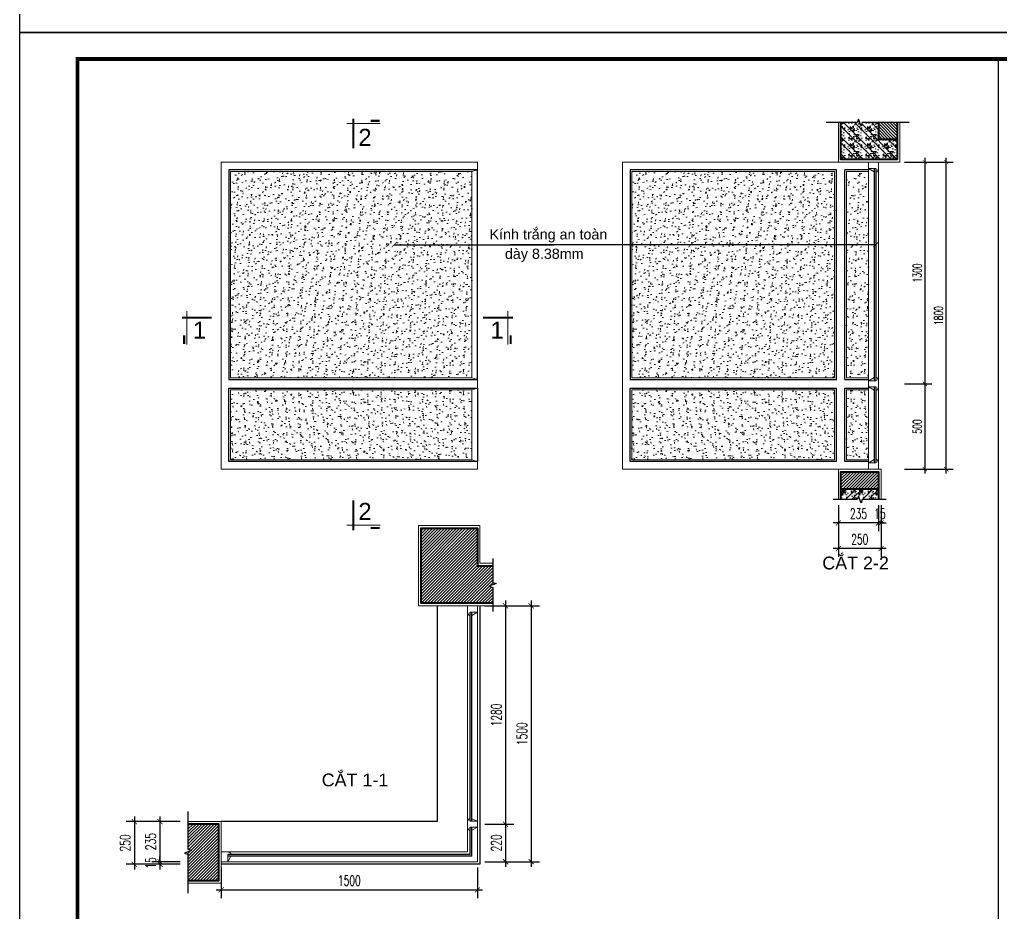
# Model space of a CAD drawing. Header units: millimetres. Extents: x -229618 to 2906, y -178063 to 96806.
# Drawn here: x -20344 to -14595, y -79958 to -74719 of the extents above; entities that cross this region are included whole.
import ezdxf
from ezdxf.enums import TextEntityAlignment as Align

# ---------------------------------------------------------------- set-up
doc = ezdxf.new("R2010")
doc.units = ezdxf.units.MM
doc.header["$LTSCALE"] = 200
doc.header["$MEASUREMENT"] = 0
doc.header["$PDMODE"] = 3
doc.header["$PDSIZE"] = 50
doc.linetypes.add('DASHED2', pattern=[0.375, 0.25, -0.125])
doc.layers.get('0').update_dxf_attribs({"color": 95, "linetype": 'CONTINUOUS'})
doc.layers.get('DEFPOINTS').update_dxf_attribs({"linetype": 'CONTINUOUS'})
for name, color, linetype, lineweight in [('cat', 1, 'CONTINUOUS', 40), ('hatch', 250, 'CONTINUOUS', 5), ('khuat', 8, 'DASHED2', 15), ('nho', 252, 'CONTINUOUS', 15), ('thay', 7, 'CONTINUOUS', 18)]:
    doc.layers.add(name, color=color, linetype=linetype, lineweight=lineweight)
for name, color, linetype in [('CUA', 145, 'CONTINUOUS'), ('DIM', 251, 'CONTINUOUS'), ('KHUNGTEN', 7, 'CONTINUOUS'), ('TEXT', 33, 'CONTINUOUS')]:
    doc.layers.add(name, color=color, linetype=linetype)
doc.layers.add('in', color=203, linetype='CONTINUOUS', lineweight=5, plot=False)
doc.styles.add('Aria H iso', font='Vharial_0.ttf')
doc.styles.add('Arial iso', font='vnarial_0.ttf')
doc.styles.add('Scale', font='vnsimli.shx', dxfattribs={"width": 0.65, "bigfont": 'bigfont.shx'})
doc.dimstyles.new('Scale', dxfattribs={"dimscale": 75, "dimtxt": 2, "dimasz": 1, "dimexe": 1.6, "dimexo": 0, "dimgap": 0.8, "dimtad": 1, "dimdec": 0, "dimzin": 0, "dimdsep": 46, "dimtxsty": 'Scale', "dimblk": 'ARCHTICK', "dimcen": 0.1, "dimdle": 1, "dimclrd": 256, "dimclre": 256, "dimclrt": 3, "dimadec": 0, "dimazin": 0, "dimtfac": 1, "dimtdec": 0, "dimtix": 1, "dimtmove": 2, "dimatfit": 3, "dimldrblk": 'ARCHTICK', "dimfxl": 0, "dimtolj": 1, "dimtzin": 0, "dimarcsym": 0})

# ---------------------------------------------------------------- blocks, each defined once
blk = doc.blocks.new('KhungA3')
at = {"layer": 'DEFPOINTS', "color": 8}
blk.add_lwpolyline([(-3.74, 3.81), (416.31, 3.81), (416.31, 300.81), (-3.74, 300.81)], close=True, dxfattribs=at)
at = {"layer": 'KHUNGTEN', "color": 4, "const_width": 0.724}
blk.add_lwpolyline([(7.54, 8.99), (411.13, 8.99), (411.13, 295.64), (7.54, 295.64)], close=True, dxfattribs=at)
blk = doc.blocks.new('cactd')
at = {"layer": 'thay', "ltscale": 600}
blk.add_line((-9972, -9225), (2458, -9225), dxfattribs=at)
at = {"layer": 'thay', "ltscale": 600, "const_width": 762}
for points in [[(0, 0), (0, -11114)], [(-9771, -10263), (-6486, -10263)]]:
    blk.add_lwpolyline(points, dxfattribs=at)
at = {"layer": 'TEXT', "style": 'Aria H iso'}
blk.add_attdef('1', text='', height=6350, dxfattribs=at).set_placement((-4149, -4127), align=Align.MIDDLE_CENTER)
blk = doc.blocks.new('cactn')
at = {"layer": 'thay', "ltscale": 600}
blk.add_line((-9225, 9972), (-9225, -2458), dxfattribs=at)
at = {"layer": 'thay', "ltscale": 600, "const_width": 762}
for points in [[(-10263, 9771), (-10263, 6486)], [(0, 0), (-11114, 0)]]:
    blk.add_lwpolyline(points, dxfattribs=at)
at = {"layer": 'TEXT', "style": 'Aria H iso'}
blk.add_attdef('A', text='', height=6350, dxfattribs=at).set_placement((-4573, 4581), align=Align.MIDDLE_CENTER)
blk = doc.blocks.new('_ArchTick')
at = {"color": 0, "linetype": 'ByBlock', "const_width": 0.15}
blk.add_lwpolyline([(-0.5, -0.5), (0.5, 0.5)], dxfattribs=at)
blk = doc.blocks.new('*D592')
at = {"layer": 'DEFPOINTS', "color": 0, "linetype": 'Continuous'}
for p in [(-17620.3, -78154.7), (-17620.3, -79434.7), (-17498.5, -79434.7)]:
    blk.add_point(p, dxfattribs=at)
at = {"layer": 'DIM', "linetype": 'Continuous', "lineweight": -2}
for p, q in [((-17498.5, -78124.7), (-17498.5, -79464.7)), ((-17620.3, -78154.7), (-17450.5, -78154.7)), ((-17620.3, -79434.7), (-17450.5, -79434.7))]:
    blk.add_line(p, q, dxfattribs=at)
at = {"layer": 'DIM', "linetype": 'Continuous', "lineweight": -2, "xscale": 30, "yscale": 30, "zscale": 30}
for p, rotation in [((-17498.5, -78154.7), 90), ((-17498.5, -79434.7), 270)]:
    blk.add_blockref('_ArchTick', p, dxfattribs=dict(at, rotation=rotation))
at = {"layer": 'DIM', "color": 3, "linetype": 'Continuous', "insert": (-17552.5, -78794.7), "char_height": 60, "attachment_point": 5, "rotation": 90, "style": 'Scale'}
blk.add_mtext('\\A1;1280', dxfattribs=at)
blk = doc.blocks.new('*D593')
at = {"layer": 'DEFPOINTS', "color": 0, "linetype": 'Continuous'}
for p in [(-17620.3, -79434.7), (-17620.3, -79654.7), (-17498.5, -79654.7)]:
    blk.add_point(p, dxfattribs=at)
at = {"layer": 'DIM', "linetype": 'Continuous', "lineweight": -2}
for p, q in [((-17620.3, -79434.7), (-17450.5, -79434.7)), ((-17498.5, -79404.7), (-17498.5, -79684.7)), ((-17620.3, -79654.7), (-17450.5, -79654.7))]:
    blk.add_line(p, q, dxfattribs=at)
at = {"layer": 'DIM', "linetype": 'Continuous', "lineweight": -2, "xscale": 30, "yscale": 30, "zscale": 30}
for p, rotation in [((-17498.5, -79434.7), 90), ((-17498.5, -79654.7), 270)]:
    blk.add_blockref('_ArchTick', p, dxfattribs=dict(at, rotation=rotation))
at = {"layer": 'DIM', "color": 3, "linetype": 'Continuous', "insert": (-17552.5, -79544.7), "char_height": 60, "attachment_point": 5, "rotation": 90, "style": 'Scale'}
blk.add_mtext('\\A1;220', dxfattribs=at)
blk = doc.blocks.new('*D594')
at = {"layer": 'DEFPOINTS', "color": 0, "linetype": 'Continuous'}
for p in [(-17620.3, -78154.7), (-17620.3, -79654.7), (-17348.5, -79654.7)]:
    blk.add_point(p, dxfattribs=at)
at = {"layer": 'DIM', "linetype": 'Continuous', "lineweight": -2}
for p, q in [((-17348.5, -78124.7), (-17348.5, -79684.7)), ((-17620.3, -78154.7), (-17300.5, -78154.7)), ((-17620.3, -79654.7), (-17300.5, -79654.7))]:
    blk.add_line(p, q, dxfattribs=at)
at = {"layer": 'DIM', "linetype": 'Continuous', "lineweight": -2, "xscale": 30, "yscale": 30, "zscale": 30}
for p, rotation in [((-17348.5, -78154.7), 90), ((-17348.5, -79654.7), 270)]:
    blk.add_blockref('_ArchTick', p, dxfattribs=dict(at, rotation=rotation))
at = {"layer": 'DIM', "color": 3, "linetype": 'Continuous', "insert": (-17402.5, -78904.7), "char_height": 60, "attachment_point": 5, "rotation": 90, "style": 'Scale'}
blk.add_mtext('\\A1;1500', dxfattribs=at)
blk = doc.blocks.new('*D595')
at = {"layer": 'DEFPOINTS', "color": 0, "linetype": 'Continuous'}
for p in [(-19163.5, -79688.8), (-17663.5, -79688.8), (-17663.5, -79819.7)]:
    blk.add_point(p, dxfattribs=at)
at = {"layer": 'DIM', "linetype": 'Continuous', "lineweight": -2}
for p, q in [((-19163.5, -79688.8), (-19163.5, -79867.7)), ((-17663.5, -79688.8), (-17663.5, -79867.7)), ((-19193.5, -79819.7), (-17633.5, -79819.7))]:
    blk.add_line(p, q, dxfattribs=at)
at = {"layer": 'DIM', "linetype": 'Continuous', "lineweight": -2, "xscale": 30, "yscale": 30, "zscale": 30, "rotation": 180}
blk.add_blockref('_ArchTick', (-19163.5, -79819.7), dxfattribs=at)
at = {"layer": 'DIM', "linetype": 'Continuous', "lineweight": -2, "xscale": 30, "yscale": 30, "zscale": 30}
blk.add_blockref('_ArchTick', (-17663.5, -79819.7), dxfattribs=at)
at = {"layer": 'DIM', "color": 3, "linetype": 'Continuous', "insert": (-18413.5, -79765.7), "char_height": 60, "attachment_point": 5, "style": 'Scale'}
blk.add_mtext('\\A1;1500', dxfattribs=at)
blk = doc.blocks.new('*D715')
at = {"layer": 'DEFPOINTS', "color": 0, "linetype": 'Continuous'}
for p in [(-15314, -77564.8), (-15299, -77564.8), (-15314, -77669.5)]:
    blk.add_point(p, dxfattribs=at)
at = {"layer": 'DIM', "linetype": 'Continuous', "lineweight": -2}
for p, q in [((-15314, -77564.8), (-15314, -77717.5)), ((-15299, -77564.8), (-15299, -77717.5)), ((-15314, -77669.5), (-15344, -77669.5)), ((-15299, -77669.5), (-15314, -77669.5)), ((-15299, -77669.5), (-15269, -77669.5))]:
    blk.add_line(p, q, dxfattribs=at)
at = {"layer": 'DIM', "linetype": 'Continuous', "lineweight": -2, "xscale": 30, "yscale": 30, "zscale": 30}
blk.add_blockref('_ArchTick', (-15314, -77669.5), dxfattribs=at)
at = {"layer": 'DIM', "linetype": 'Continuous', "lineweight": -2, "xscale": 30, "yscale": 30, "zscale": 30, "rotation": 180}
blk.add_blockref('_ArchTick', (-15299, -77669.5), dxfattribs=at)
at = {"layer": 'DIM', "color": 3, "linetype": 'Continuous', "insert": (-15306.5, -77615.5), "char_height": 60, "attachment_point": 5, "style": 'Scale'}
blk.add_mtext('\\A1;15', dxfattribs=at)
blk = doc.blocks.new('*D716')
at = {"layer": 'DEFPOINTS', "color": 0, "linetype": 'Continuous'}
for p in [(-15549, -77564.8), (-15314, -77564.8), (-15549, -77669.5)]:
    blk.add_point(p, dxfattribs=at)
at = {"layer": 'DIM', "linetype": 'Continuous', "lineweight": -2}
for p, q in [((-15549, -77564.8), (-15549, -77717.5)), ((-15314, -77564.8), (-15314, -77717.5)), ((-15284, -77669.5), (-15579, -77669.5))]:
    blk.add_line(p, q, dxfattribs=at)
at = {"layer": 'DIM', "linetype": 'Continuous', "lineweight": -2, "xscale": 30, "yscale": 30, "zscale": 30, "rotation": 180}
blk.add_blockref('_ArchTick', (-15549, -77669.5), dxfattribs=at)
at = {"layer": 'DIM', "linetype": 'Continuous', "lineweight": -2, "xscale": 30, "yscale": 30, "zscale": 30}
blk.add_blockref('_ArchTick', (-15314, -77669.5), dxfattribs=at)
at = {"layer": 'DIM', "color": 3, "linetype": 'Continuous', "insert": (-15431.5, -77615.5), "char_height": 60, "attachment_point": 5, "style": 'Scale'}
blk.add_mtext('\\A1;235', dxfattribs=at)
blk = doc.blocks.new('*D717')
at = {"layer": 'DEFPOINTS', "color": 0, "linetype": 'Continuous'}
for p in [(-15549, -77564.8), (-15299, -77564.8), (-15549, -77819.5)]:
    blk.add_point(p, dxfattribs=at)
at = {"layer": 'DIM', "linetype": 'Continuous', "lineweight": -2}
for p, q in [((-15549, -77564.8), (-15549, -77867.5)), ((-15299, -77564.8), (-15299, -77867.5)), ((-15269, -77819.5), (-15579, -77819.5))]:
    blk.add_line(p, q, dxfattribs=at)
at = {"layer": 'DIM', "linetype": 'Continuous', "lineweight": -2, "xscale": 30, "yscale": 30, "zscale": 30, "rotation": 180}
blk.add_blockref('_ArchTick', (-15549, -77819.5), dxfattribs=at)
at = {"layer": 'DIM', "linetype": 'Continuous', "lineweight": -2, "xscale": 30, "yscale": 30, "zscale": 30}
blk.add_blockref('_ArchTick', (-15299, -77819.5), dxfattribs=at)
at = {"layer": 'DIM', "color": 3, "linetype": 'Continuous', "insert": (-15424, -77765.5), "char_height": 60, "attachment_point": 5, "style": 'Scale'}
blk.add_mtext('\\A1;250', dxfattribs=at)
blk = doc.blocks.new('*D718')
at = {"layer": 'DEFPOINTS', "color": 0, "linetype": 'Continuous'}
for p in [(-19404.3, -79419.7), (-19522.4, -79654.7), (-19404.3, -79654.7)]:
    blk.add_point(p, dxfattribs=at)
at = {"layer": 'DIM', "linetype": 'Continuous', "lineweight": -2}
for p, q in [((-19522.4, -79389.7), (-19522.4, -79684.7)), ((-19404.3, -79419.7), (-19570.4, -79419.7)), ((-19404.3, -79654.7), (-19570.4, -79654.7))]:
    blk.add_line(p, q, dxfattribs=at)
at = {"layer": 'DIM', "linetype": 'Continuous', "lineweight": -2, "xscale": 30, "yscale": 30, "zscale": 30}
for p, rotation in [((-19522.4, -79419.7), 90), ((-19522.4, -79654.7), 270)]:
    blk.add_blockref('_ArchTick', p, dxfattribs=dict(at, rotation=rotation))
at = {"layer": 'DIM', "color": 3, "linetype": 'Continuous', "insert": (-19576.4, -79537.2), "char_height": 60, "attachment_point": 5, "rotation": 90, "style": 'Scale'}
blk.add_mtext('\\A1;235', dxfattribs=at)
blk = doc.blocks.new('*D719')
at = {"layer": 'DEFPOINTS', "color": 0, "linetype": 'Continuous'}
for p in [(-19522.4, -79669.7), (-19404.3, -79654.7), (-19404.3, -79669.7)]:
    blk.add_point(p, dxfattribs=at)
at = {"layer": 'DIM', "linetype": 'Continuous', "lineweight": -2}
for p, q in [((-19522.4, -79654.7), (-19522.4, -79624.7)), ((-19404.3, -79654.7), (-19570.4, -79654.7)), ((-19404.3, -79669.7), (-19570.4, -79669.7)), ((-19522.4, -79654.7), (-19522.4, -79669.7)), ((-19522.4, -79669.7), (-19522.4, -79699.7))]:
    blk.add_line(p, q, dxfattribs=at)
at = {"layer": 'DIM', "linetype": 'Continuous', "lineweight": -2, "xscale": 30, "yscale": 30, "zscale": 30}
for p, rotation in [((-19522.4, -79654.7), 270), ((-19522.4, -79669.7), 90)]:
    blk.add_blockref('_ArchTick', p, dxfattribs=dict(at, rotation=rotation))
at = {"layer": 'DIM', "color": 3, "linetype": 'Continuous', "insert": (-19576.4, -79662.2), "char_height": 60, "attachment_point": 5, "rotation": 90, "style": 'Scale'}
blk.add_mtext('\\A1;15', dxfattribs=at)
blk = doc.blocks.new('*D720')
at = {"layer": 'DEFPOINTS', "color": 0, "linetype": 'Continuous'}
for p in [(-19404.3, -79419.7), (-19672.4, -79669.7), (-19404.3, -79669.7)]:
    blk.add_point(p, dxfattribs=at)
at = {"layer": 'DIM', "linetype": 'Continuous', "lineweight": -2}
for p, q in [((-19672.4, -79389.7), (-19672.4, -79699.7)), ((-19404.3, -79419.7), (-19720.4, -79419.7)), ((-19404.3, -79669.7), (-19720.4, -79669.7))]:
    blk.add_line(p, q, dxfattribs=at)
at = {"layer": 'DIM', "linetype": 'Continuous', "lineweight": -2, "xscale": 30, "yscale": 30, "zscale": 30}
for p, rotation in [((-19672.4, -79419.7), 90), ((-19672.4, -79669.7), 270)]:
    blk.add_blockref('_ArchTick', p, dxfattribs=dict(at, rotation=rotation))
at = {"layer": 'DIM', "color": 3, "linetype": 'Continuous', "insert": (-19726.4, -79544.7), "char_height": 60, "attachment_point": 5, "rotation": 90, "style": 'Scale'}
blk.add_mtext('\\A1;250', dxfattribs=at)
blk = doc.blocks.new('*D2944')
at = {"layer": 'DEFPOINTS', "color": 0}
for p in [(-15161.4, -75554), (-15161.4, -76854), (-15042.5, -76854)]:
    blk.add_point(p, dxfattribs=at)
at = {"layer": 'DIM', "lineweight": -2}
for p, q in [((-15042.5, -75529), (-15042.5, -76879)), ((-15161.4, -75554), (-15002.5, -75554)), ((-15161.4, -76854), (-15002.5, -76854))]:
    blk.add_line(p, q, dxfattribs=at)
at = {"layer": 'DIM', "lineweight": -2, "xscale": 25, "yscale": 25, "zscale": 25}
for p, rotation in [((-15042.5, -75554), 90), ((-15042.5, -76854), 270)]:
    blk.add_blockref('_ArchTick', p, dxfattribs=dict(at, rotation=rotation))
at = {"layer": 'DIM', "color": 3, "insert": (-15087.5, -76204), "char_height": 50, "attachment_point": 5, "rotation": 90, "style": 'Scale'}
blk.add_mtext('\\A1;1300', dxfattribs=at)
blk = doc.blocks.new('*D2945')
at = {"layer": 'DEFPOINTS', "color": 0}
for p in [(-15161.4, -76854), (-15161.4, -77354), (-15042.5, -77354)]:
    blk.add_point(p, dxfattribs=at)
at = {"layer": 'DIM', "lineweight": -2}
for p, q in [((-15161.4, -76854), (-15002.5, -76854)), ((-15042.5, -76829), (-15042.5, -77379)), ((-15161.4, -77354), (-15002.5, -77354))]:
    blk.add_line(p, q, dxfattribs=at)
at = {"layer": 'DIM', "lineweight": -2, "xscale": 25, "yscale": 25, "zscale": 25}
for p, rotation in [((-15042.5, -76854), 90), ((-15042.5, -77354), 270)]:
    blk.add_blockref('_ArchTick', p, dxfattribs=dict(at, rotation=rotation))
at = {"layer": 'DIM', "color": 3, "insert": (-15087.5, -77104), "char_height": 50, "attachment_point": 5, "rotation": 90, "style": 'Scale'}
blk.add_mtext('\\A1;500', dxfattribs=at)
blk = doc.blocks.new('*D2946')
at = {"layer": 'DEFPOINTS', "color": 0}
for p in [(-15161.4, -75554), (-14917.5, -75554), (-15161.4, -77354)]:
    blk.add_point(p, dxfattribs=at)
at = {"layer": 'DIM', "lineweight": -2}
for p, q in [((-14917.5, -77379), (-14917.5, -75529)), ((-15161.4, -75554), (-14877.5, -75554)), ((-15161.4, -77354), (-14877.5, -77354))]:
    blk.add_line(p, q, dxfattribs=at)
at = {"layer": 'DIM', "lineweight": -2, "xscale": 25, "yscale": 25, "zscale": 25}
for p, rotation in [((-14917.5, -75554), 90), ((-14917.5, -77354), 270)]:
    blk.add_blockref('_ArchTick', p, dxfattribs=dict(at, rotation=rotation))
at = {"layer": 'DIM', "color": 3, "insert": (-14962.5, -76454), "char_height": 50, "attachment_point": 5, "rotation": 90, "style": 'Scale'}
blk.add_mtext('\\A1;1800', dxfattribs=at)

msp = doc.modelspace()

# ---------------------------------------------------------------- hatches: boundary and pattern name
at = {"layer": 'hatch', "linetype": 'Continuous'}
h = msp.add_hatch(dxfattribs=at)
h.set_pattern_fill('BT', color=256, scale=100, style=0)
h.set_pattern_definition([(180, (-15287.34, -75526.16), (0, 100), [0, -100]), (180, (-15216.7, -75482.92), (0, 100), [0, -100]), (180, (-15219.83, -75500.53), (0, 100), [0, -100]), (180, (-15255.05, -75492.31), (0, 100), [0, -100]), (180, (-15236.07, -75463.56), (0, 100), [0, -100]), (180, (-15230.98, -75476.27), (0, 100), [0, -100]), (180, (-15239.98, -75454.95), (0, 100), [0, -100]), (180, (-15226.09, -75446.54), (0, 100), [0, -100]), (180, (-15245.27, -75468.45), (0, 100), [0, -100]), (180, (-15213.17, -75468.06), (0, 100), [0, -100]), (180, (-15277.16, -75467.66), (0, 100), [0, -100]), (180, (-15291.64, -75464.93), (0, 100), [0, -100]), (180, (-15284.21, -75475.1), (0, 100), [0, -100]), (180, (-15286.36, -75488.79), (0, 100), [0, -100]), (180, (-15260.33, -75476.86), (0, 100), [0, -100]), (180, (-15259.55, -75504.44), (0, 100), [0, -100]), (180, (-15259.55, -75513.05), (0, 100), [0, -100]), (180, (-15212.19, -75515.01), (0, 100), [0, -100]), (180, (-15251.72, -75503.27), (0, 100), [0, -100]), (180, (-15252.12, -75536.53), (0, 100), [0, -100]), (180, (-15241.35, -75515.2), (0, 100), [0, -100]), (180, (-15242.14, -75524.98), (0, 100), [0, -100]), (180, (-15229.22, -75532.22), (0, 100), [0, -100]), (180, (-15235.87, -75518.92), (0, 100), [0, -100]), (180, (-15231.18, -75514.81), (0, 100), [0, -100]), (135, (-15284.04, -75517.88), (0, 100), [8, -133.421]), (45, (-15289.695, -75512.226), (100, 0), [8, -133.421]), (270, (-15284.04, -75506.57), (-100, -2e-14), [11.314, -88.686]), (7e-15, (-15280.57, -75516.61), (1e-14, -100), [12, -88]), (270, (-15268.57, -75516.61), (-100, -2e-14), [12, -88]), (135, (-15268.566, -75528.61), (0, 100), [16.97, -124.45]), (90, (-15243.56, -75509.69), (100, 6e-15), [16.8, -83.2]), (7e-15, (-15243.56, -75492.89), (1e-14, -100), [16.8, -83.2]), (225, (-15226.76, -75492.89), (-100, -2e-14), [23.759, -117.663]), (45, (-15229.33, -75527.675), (100, 0), [7, -134.421]), (315, (-15224.38, -75522.725), (1e-14, -100), [7, -134.421]), (180, (-15219.43, -75527.67), (0, 100), [9.9, -90.1]), (180, (-15265.88, -75460.07), (0, 100), [13.75, -86.25]), (90, (-15279.63, -75460.07), (100, 6e-15), [13.75, -86.25]), (315, (-15279.63, -75446.32), (1e-14, -100), [19.445, -121.976]), (270, (-15254.32, -75458.08), (-100, -2e-14), [12.5, -87.5]), (180, (-15254.32, -75470.58), (0, 100), [12.5, -87.5]), (45, (-15266.82, -75470.58), (100, 0), [17.678, -123.744]), (135, (-15260.68, -75454.23), (0, 100), [8.5, -132.921]), (45, (-15266.69, -75448.22), (100, 0), [8.5, -132.921]), (270, (-15260.68, -75442.21), (-100, -2e-14), [12.02, -87.98]), (45, (-15221.41, -75461.43), (100, 0), [14.142, -127.28]), (180, (-15211.41, -75461.43), (0, 100), [10, -90]), (270, (-15211.41, -75451.43), (-100, -2e-14), [10, -90]), (135, (-15204.046, -75538.99), (49.497, 49.497), []), (135, (-15239.046, -75538.99), (49.497, 49.497), [])])
h.paths.add_polyline_path([(-15409, -75322.8), (-15314, -75322.8), (-15314, -75419), (-15204, -75419), (-15204, -75539), (-15534, -75539), (-15534, -75322.8), (-15439, -75322.8), (-15431.5, -75302.2), (-15416.5, -75343.4)])
h = msp.add_hatch(dxfattribs=at)
h.set_pattern_fill('ANSI31', color=256, scale=100, style=0)
h.set_pattern_definition([(135, (-15204.046, -75418.988), (8.8388, 8.8388), [])])
h.paths.add_polyline_path([(-15314, -75322.8), (-15204, -75322.8), (-15204, -75419), (-15314, -75419)])
h = msp.add_hatch(dxfattribs=at)
h.set_pattern_fill('CATTHO', color=256, scale=30, angle=-45, style=0)
h.set_pattern_definition([(187.5, (-17726.467, -75784.99), (-39.5378, 42.2104), [9, -45.6, 0, -51, 0, -48.75]), (217.5, (-17726.47, -75784.99), (-97.4094, 22.324), [9, -24.6, 0, -41.1, 0, -15.75]), (257.5, (-17700.375, -75758.896), (-66.181, -65.9409), [9, -15, 0, -54, 0, -70.5]), (267.5, (-17700.375, -75758.896), (-82.388, -45.1513), [9, -7.5, 0, -35.4, 0, -40.5])])
h.paths.add_polyline_path([(-17695.5, -75609), (-17695.5, -76819), (-19108.5, -76819), (-19108.5, -75609)])
h = msp.add_hatch(dxfattribs=at)
h.set_pattern_fill('CATTHO', color=256, scale=30, angle=-45, style=0)
h.set_pattern_definition([(187.5, (-15377.046, -75784.99), (-39.5378, 42.2104), [9, -45.6, 0, -51, 0, -48.75]), (217.5, (-15377.046, -75784.99), (-97.4094, 22.324), [9, -24.6, 0, -41.1, 0, -15.75]), (257.5, (-15350.954, -75758.896), (-66.181, -65.9409), [9, -15, 0, -54, 0, -70.5]), (267.5, (-15350.95, -75758.896), (-82.388, -45.1513), [9, -7.5, 0, -35.4, 0, -40.5])])
h.paths.add_polyline_path([(-15571, -75609), (-15571, -76819), (-16759, -76819), (-16759, -75609)])
h.paths.add_polyline_path([(-15372, -75609), (-15372, -76819), (-15501, -76819), (-15501, -75609)])
h = msp.add_hatch(dxfattribs=at)
h.set_pattern_fill('CATTHO', color=256, scale=30, angle=-45, style=0)
h.set_pattern_definition([(172.5, (-17726.467, -77902.99), (-39.5378, -42.2104), [9, -45.6, 0, -51, 0, -48.75]), (142.5, (-17726.47, -77902.99), (-97.4094, -22.324), [9, -24.6, 0, -41.1, 0, -15.75]), (102.5, (-17700.375, -77929.08), (-66.181, 65.9409), [9, -15, 0, -54, 0, -70.5]), (92.5, (-17700.375, -77929.08), (-82.388, 45.1513), [9, -7.5, 0, -35.4, 0, -40.5])])
h.paths.add_polyline_path([(-17695.5, -77299), (-19108.5, -77299), (-19108.5, -76889), (-17695.5, -76889)])
h = msp.add_hatch(dxfattribs=at)
h.set_pattern_fill('CATTHO', color=256, scale=30, angle=-45, style=0)
h.set_pattern_definition([(172.5, (-15377.046, -77902.99), (-39.5378, -42.2104), [9, -45.6, 0, -51, 0, -48.75]), (142.5, (-15377.046, -77902.99), (-97.4094, -22.324), [9, -24.6, 0, -41.1, 0, -15.75]), (102.5, (-15350.954, -77929.08), (-66.181, 65.9409), [9, -15, 0, -54, 0, -70.5]), (92.5, (-15350.95, -77929.08), (-82.388, 45.1513), [9, -7.5, 0, -35.4, 0, -40.5])])
h.paths.add_polyline_path([(-15571, -76889), (-15571, -77299), (-16759, -77299), (-16759, -76889)])
h.paths.add_polyline_path([(-15372, -76889), (-15372, -77299), (-15501, -77299), (-15501, -76889)])
h = msp.add_hatch(dxfattribs=at)
h.set_pattern_fill('ANSI31', color=256, scale=100, style=0)
h.set_pattern_definition([(45, (-211382.15, -99469.188), (-8.8388348, 8.8388348), [])])
h.paths.add_polyline_path([(-15534, -77369), (-15314, -77369), (-15314, -77469), (-15534, -77469)])
h = msp.add_hatch(dxfattribs=at)
h.set_pattern_fill('BT', color=256, scale=100, style=0)
h.set_pattern_definition([(0, (-211298.86, -99856.36), (0, 100), [0, -100]), (0, (-211369.5, -99813.12), (0, 100), [0, -100]), (0, (-211366.37, -99830.73), (0, 100), [0, -100]), (0, (-211331.15, -99822.51), (0, 100), [0, -100]), (0, (-211350.13, -99793.76), (0, 100), [0, -100]), (0, (-211355.22, -99806.47), (0, 100), [0, -100]), (0, (-211346.21, -99785.15), (0, 100), [0, -100]), (0, (-211360.11, -99776.74), (0, 100), [0, -100]), (0, (-211340.93, -99798.65), (0, 100), [0, -100]), (0, (-211373.02, -99798.26), (0, 100), [0, -100]), (0, (-211309.03, -99797.86), (0, 100), [0, -100]), (0, (-211294.55, -99795.13), (0, 100), [0, -100]), (0, (-211301.99, -99805.3), (0, 100), [0, -100]), (0, (-211299.84, -99818.99), (0, 100), [0, -100]), (0, (-211325.86, -99807.06), (0, 100), [0, -100]), (0, (-211326.65, -99834.64), (0, 100), [0, -100]), (0, (-211326.65, -99843.25), (0, 100), [0, -100]), (0, (-211374, -99845.21), (0, 100), [0, -100]), (0, (-211334.47, -99833.47), (0, 100), [0, -100]), (0, (-211334.08, -99866.73), (0, 100), [0, -100]), (0, (-211344.84, -99845.4), (0, 100), [0, -100]), (0, (-211344.06, -99855.18), (0, 100), [0, -100]), (0, (-211356.98, -99862.42), (0, 100), [0, -100]), (0, (-211350.32, -99849.12), (0, 100), [0, -100]), (0, (-211355.02, -99845.01), (0, 100), [0, -100]), (45, (-211302.16, -99848.08), (0, 100.00003), [8, -133.4214]), (135, (-211296.5, -99842.426), (-100.00003, 0), [8, -133.4214]), (270, (-211302.16, -99836.77), (100, -2e-14), [11.3137, -88.6863]), (180, (-211305.63, -99846.81), (-1e-14, -100), [12, -88]), (270, (-211317.63, -99846.81), (100, -2e-14), [12, -88]), (45, (-211317.63, -99858.81), (0, 100.00003), [16.9706, -124.4508]), (90, (-211342.64, -99839.89), (-100, 6e-15), [16.8, -83.2]), (180, (-211342.64, -99823.09), (-1e-14, -100), [16.8, -83.2]), (315, (-211359.44, -99823.09), (100.00003, -2e-14), [23.7588, -117.6626]), (135, (-211356.87, -99857.875), (-100.00003, 0), [7, -134.4214]), (225, (-211361.82, -99852.925), (-1e-14, -100.00003), [7, -134.4214]), (0, (-211366.77, -99857.87), (0, 100), [9.8995, -90.1005]), (0, (-211320.32, -99790.27), (0, 100), [13.75, -86.25]), (90, (-211306.57, -99790.27), (-100, 6e-15), [13.75, -86.25]), (225, (-211306.566, -99776.52), (-1e-14, -100.00003), [19.4454, -121.9759]), (270, (-211331.88, -99788.28), (100, -2e-14), [12.5, -87.5]), (0, (-211331.88, -99800.78), (0, 100), [12.5, -87.5]), (135, (-211319.38, -99800.78), (-100.00003, 0), [17.6777, -123.7437]), (45, (-211325.52, -99784.43), (0, 100.00003), [8.5, -132.9214]), (135, (-211319.51, -99778.42), (-100.00003, 0), [8.5, -132.9214]), (270, (-211325.52, -99772.41), (100, -2e-14), [12.0208, -87.9792]), (135, (-211364.785, -99791.63), (-100.00003, 0), [14.1421, -127.2792]), (0, (-211374.79, -99791.63), (0, 100), [10, -90]), (270, (-211374.79, -99781.63), (100, -2e-14), [10, -90]), (45, (-211382.15, -99869.19), (-49.497475, 49.497475), []), (45, (-211347.15, -99869.19), (-49.497475, 49.497475), [])])
h.paths.add_polyline_path([(-15314, -77532.4), (-15534, -77532.4), (-15534, -77469), (-15314, -77469)])
h = msp.add_hatch(dxfattribs=at)
h.set_pattern_fill('ANSI31', color=256, scale=100, angle=90, style=0)
h.set_pattern_definition([(45, (-17993.467, -78139.715), (8.83883, -8.83883), [])])
h.paths.add_polyline_path([(-17573.2, -78047.6), (-17573.2, -78139.7), (-17993.5, -78139.7), (-17993.5, -77699.7), (-17663.5, -77699.7), (-17663.5, -77919.7), (-17573.2, -77919.7), (-17573.2, -78017.6), (-17552.6, -78025.1), (-17593.8, -78040.1)])
h = msp.add_hatch(dxfattribs=at)
h.set_pattern_fill('ANSI31', color=256, scale=100, angle=90, style=0)
h.set_pattern_definition([(45, (-19800.378, -79764.715), (8.83883, -8.83883), [])])
h.paths.add_polyline_path([(-19358.5, -79764.7), (-19358.5, -79611.2), (-19379.1, -79603.7), (-19337.9, -79588.7), (-19358.5, -79581.2), (-19358.5, -79434.7), (-19178.5, -79434.7), (-19178.5, -79764.7)])

# ---------------------------------------------------------------- linework, layer by layer
at = {"layer": 'cat', "linetype": 'Continuous'}
for p, q in [((-15314, -75322.8), (-15314, -75419)), ((-15314, -75419), (-15204, -75419)), ((-15534, -77469), (-15314, -77469))]:
    msp.add_line(p, q, dxfattribs=at)
for points in [[(-15204, -75322.8), (-15204, -75539), (-15534, -75539), (-15534, -75322.8)], [(-15534, -77532.4), (-15534, -77369), (-15314, -77369), (-15314, -77532.4)], [(-17573.2, -78139.7), (-17993.5, -78139.7), (-17993.5, -77699.7), (-17663.5, -77699.7), (-17663.5, -77919.7), (-17573.2, -77919.7)], [(-19358.5, -79764.7), (-19178.5, -79764.7), (-19178.5, -79434.7), (-19358.5, -79434.7)]]:
    msp.add_lwpolyline(points, dxfattribs=at)
at = {"layer": 'CUA', "ltscale": 0.5}
for p, q in [((-15561, -76829), (-15561, -75599)), ((-15511, -76829), (-15511, -75599)), ((-15561, -77309), (-15561, -76879)), ((-15511, -77309), (-15511, -76879)), ((-17705.5, -79612.7), (-19125.5, -79612.7)), ((-17695.5, -79622.7), (-19125.5, -79622.7))]:
    msp.add_line(p, q, dxfattribs=at)
at = {"layer": 'CUA', "linetype": 'Continuous'}
for p, q in [((-15340, -75592), (-15340, -76836)), ((-15330, -75592), (-15330, -76836)), ((-15340, -76872), (-15340, -77316)), ((-15330, -76872), (-15330, -77316)), ((-17705.5, -79417.7), (-17705.5, -78192.7)), ((-17695.5, -79417.7), (-17695.5, -78192.7)), ((-17705.5, -79612.7), (-17705.5, -79451.7)), ((-17695.5, -79622.7), (-17695.5, -79451.7))]:
    msp.add_line(p, q, dxfattribs=at)
at = {"layer": 'CUA'}
for points in [[(-15135.2, -75322.8), (-15409, -75322.8), (-15416.5, -75343.4), (-15431.5, -75302.2), (-15439, -75322.8), (-15620.8, -75322.8)], [(-15269, -77532.4), (-15409, -77532.4), (-15416.5, -77553.1), (-15431.5, -77511.8), (-15439, -77532.4), (-15579, -77532.4)], [(-17573.2, -77877.6), (-17573.2, -78017.6), (-17552.6, -78025.1), (-17593.8, -78040.1), (-17573.2, -78047.6), (-17573.2, -78187.6)], [(-19358.5, -79360.5), (-19358.5, -79581.2), (-19337.9, -79588.7), (-19379.1, -79603.7), (-19358.5, -79611.2), (-19358.5, -79839.6)]]:
    msp.add_lwpolyline(points, dxfattribs=at)
at = {"layer": 'CUA', "ltscale": 0.5}
msp.add_lwpolyline([(-17663.5, -75599), (-19118.5, -75599), (-19118.5, -76829), (-17663.5, -76829), (-17663.5, -76829), (-17663.5, -75599)], close=True, dxfattribs=at)
for points in [[(-15561, -75599), (-16769, -75599), (-16769, -76829), (-15561, -76829)], [(-15372, -75599), (-15511, -75599)], [(-15511, -76829), (-15372, -76829)], [(-17663.5, -77309), (-19118.5, -77309), (-19118.5, -76879), (-17663.5, -76879), (-17663.5, -77309), (-17663.5, -77309)], [(-15561, -77309), (-16769, -77309), (-16769, -76879), (-15561, -76879)], [(-15511, -76879), (-15372, -76879)], [(-15372, -77309), (-15511, -77309)], [(-17898.5, -78154.7), (-17898.5, -79419.7), (-19163.5, -79419.7)], [(-17648.5, -78154.7), (-17648.5, -79669.7), (-19163.5, -79669.7)]]:
    msp.add_lwpolyline(points, dxfattribs=at)
at = {"layer": 'hatch', "ltscale": 0.5}
for p, q in [((-17695.5, -75609), (-17663.5, -75599)), ((-15571, -76819), (-15571, -75609)), ((-15501, -76819), (-15501, -75609)), ((-17695.5, -76819), (-17663.5, -76829)), ((-17695.5, -76889), (-17663.5, -76879)), ((-15571, -77299), (-15571, -76889)), ((-15501, -77299), (-15501, -76889)), ((-17695.5, -77299), (-17663.5, -77309))]:
    msp.add_line(p, q, dxfattribs=at)
at = {"layer": 'hatch', "linetype": 'Continuous'}
for p, q in [((-15372, -77316), (-15372, -75592)), ((-15314, -77316), (-15314, -75592))]:
    msp.add_line(p, q, dxfattribs=at)
for points in [[(-15189, -75322.8), (-15189, -75554), (-15549, -75554), (-15549, -75322.8)], [(-15549, -77532.4), (-15549, -77354), (-15299, -77354), (-15299, -77532.4)], [(-17573.2, -78154.7), (-18008.5, -78154.7), (-18008.5, -77684.7), (-17648.5, -77684.7), (-17648.5, -77904.7), (-17573.2, -77904.7)], [(-19358.5, -79779.7), (-19163.5, -79779.7), (-19163.5, -79419.7), (-19358.5, -79419.7)]]:
    msp.add_lwpolyline(points, dxfattribs=at)
at = {"layer": 'hatch', "ltscale": 0.5}
msp.add_lwpolyline([(-17695.5, -75609), (-19108.5, -75609), (-19108.5, -76819), (-17695.5, -76819), (-17695.5, -76819), (-17695.5, -75609)], close=True, dxfattribs=at)
for points in [[(-15571, -75609), (-16759, -75609), (-16759, -76819), (-15571, -76819)], [(-15372, -75609), (-15501, -75609)], [(-15501, -76819), (-15372, -76819)], [(-17695.5, -77299), (-19108.5, -77299), (-19108.5, -76889), (-17695.5, -76889), (-17695.5, -77299), (-17695.5, -77299)], [(-15571, -77299), (-16759, -77299), (-16759, -76889), (-15571, -76889)], [(-15501, -76889), (-15372, -76889)], [(-15372, -77299), (-15501, -77299)]]:
    msp.add_lwpolyline(points, dxfattribs=at)
at = {"layer": 'in', "linetype": 'Continuous'}
for points in [[(-20344.3, -65884.9), (-7743, -65884.9), (-7743, -74794.9), (-20344.3, -74794.9)], [(-20344.3, -74794.9), (-7743, -74794.9), (-7743, -83704.9), (-20344.3, -83704.9)]]:
    msp.add_lwpolyline(points, close=True, dxfattribs=at)
at = {"layer": 'khuat', "color": 6, "ltscale": 0.3, "const_width": 8}
msp.add_lwpolyline([(-14611.7, -74950.2), (-14611.7, -83549.7)], dxfattribs=at)
at = {"layer": 'nho', "linetype": 'Continuous'}
for p, q in [((-17721.5, -78192.7), (-17721.5, -79596.7)), ((-17663.5, -78192.7), (-17663.5, -79654.7)), ((-19125.5, -79596.7), (-17721.5, -79596.7)), ((-19125.5, -79654.7), (-17663.5, -79654.7))]:
    msp.add_line(p, q, dxfattribs=at)
at = {"layer": 'thay', "ltscale": 0.5}
for p, q in [((-15340, -75611), (-15372, -75592)), ((-15340, -76817), (-15372, -76836)), ((-15372, -76872), (-15372, -76846)), ((-15372, -76872), (-15372, -76846)), ((-15340, -76891), (-15372, -76872)), ((-15330, -76817), (-15330, -76817)), ((-15330, -76872), (-15330, -76891)), ((-15330, -76872), (-15330, -76891)), ((-15330, -76872), (-15330, -76891)), ((-15314, -76872), (-15322, -76891)), ((-15314, -76872), (-15322, -76891)), ((-15330, -76891), (-15322, -76891)), ((-15330, -76891), (-15322, -76891)), ((-15340, -77297), (-15372, -77316)), ((-17695.5, -78211.7), (-17663.5, -78192.7)), ((-17695.5, -79402.7), (-17663.5, -79417.7)), ((-17695.5, -79470.7), (-17663.5, -79451.7)), ((-19106.5, -79622.7), (-19125.5, -79654.7))]:
    msp.add_line(p, q, dxfattribs=at)
for points in [[(-17663.5, -77354), (-17663.5, -75554), (-19163.5, -75554), (-19163.5, -77354), (-17663.5, -77354), (-17663.5, -77354)], [(-15372, -77354), (-16814, -77354), (-16814, -75554), (-15372, -75554)], [(-15330, -76872), (-15372, -76872), (-15330, -76872), (-15330, -76891), (-15322, -76891), (-15314, -76872), (-15314, -76836), (-15322, -76817), (-15330, -76817), (-15330, -76836), (-15372, -76836), (-15372, -76872), (-15330, -76872), (-15372, -76872), (-15330, -76872)]]:
    msp.add_lwpolyline(points, dxfattribs=at)
for points in [[(-15372, -75554), (-15372, -75592), (-15330, -75592), (-15330, -75611), (-15322, -75611), (-15314, -75592), (-15314, -75554)], [(-15372, -77354), (-15372, -77316), (-15330, -77316), (-15330, -77297), (-15322, -77297), (-15314, -77316), (-15314, -77354)], [(-17663.5, -78154.7), (-17663.5, -78192.7), (-17705.5, -78192.7), (-17705.5, -78211.7), (-17713.5, -78211.7), (-17721.5, -78192.7), (-17721.5, -78154.7)], [(-17663.5, -79451.7), (-17663.5, -79417.7), (-17705.5, -79417.7), (-17705.5, -79402.7), (-17713.6, -79402.7), (-17721.5, -79421.7), (-17721.5, -79451.7), (-17713.6, -79470.7), (-17705.5, -79470.7), (-17705.5, -79451.7)], [(-19163.5, -79654.7), (-19125.5, -79654.7), (-19125.5, -79612.7), (-19106.5, -79612.7), (-19106.5, -79604.7), (-19125.5, -79596.7), (-19163.5, -79596.7)]]:
    msp.add_lwpolyline(points, close=True, dxfattribs=at)

# ---------------------------------------------------------------- block references
at = {"layer": 'DIM', "linetype": 'Continuous'}
ref = msp.add_blockref('cactd', (-18390.1, -75474.1), dxfattribs=dict(at, xscale=0.015748031437397, yscale=0.015748031437397, zscale=0.0157480314960628, rotation=180))
ref.add_attrib('1', '2', dxfattribs={"layer": 'TEXT', "height": 100, "style": 'Aria H iso'}).set_placement((-18321.6, -75409.5), align=Align.MIDDLE_CENTER)
ref = msp.add_blockref('cactn', (-19219, -76466.6), dxfattribs=dict(at, xscale=-0.015748031437397, yscale=0.015748031437397, zscale=0.0157480314960628, rotation=180))
ref.add_attrib('A', '1', dxfattribs={"layer": 'TEXT', "height": 100, "style": 'Aria H iso'}).set_placement((-19291.1, -76539.2), align=Align.MIDDLE_CENTER)
ref = msp.add_blockref('cactn', (-17630.3, -76466.6), dxfattribs=dict(at, xscale=0.015748031437397, yscale=0.015748031437397, zscale=0.0157480314960628, rotation=180))
ref.add_attrib('A', '1', dxfattribs={"layer": 'TEXT', "height": 100, "style": 'Aria H iso'}).set_placement((-17547.9, -76539.2), align=Align.MIDDLE_CENTER)
ref = msp.add_blockref('cactd', (-18390.1, -77536.7), dxfattribs=dict(at, xscale=-0.015748031437397, yscale=0.015748031437397, zscale=0.0157480314960628))
ref.add_attrib('1', '2', dxfattribs={"layer": 'TEXT', "height": 100, "style": 'Aria H iso'}).set_placement((-18321.6, -77601.6), align=Align.MIDDLE_CENTER)
at = {"layer": 'KHUNGTEN', "xscale": 30, "yscale": 30, "zscale": 30.00000000000154}
for p in [(-20232.2, -74909.3), (-20232.2, -83819.3)]:
    msp.add_blockref('KhungA3', p, dxfattribs=at)

# ---------------------------------------------------------------- texts
at = {"layer": 'TEXT', "linetype": 'Continuous', "style": 'Arial iso'}
for s, p in [('KÝnh tr¾ng an toµn', (-17592, -76007.6)), ('dµy 8.38mm', (-17502.4, -76121.5))]:
    msp.add_text(s, height=60, dxfattribs=at).set_placement(p)
at = {"layer": 'TEXT', "linetype": 'Continuous', "style": 'Aria H iso'}
for s, p in [('c¾t 2-2', (-15448.5, -77941.6)), ('C¾T 1-1', (-18380.3, -79212.9))]:
    msp.add_text(s, height=75, dxfattribs=at).set_placement(p, align=Align.CENTER)

# ---------------------------------------------------------------- dimensions: what is measured, and where the dimension line sits
at = {"layer": 'DIM'}
for base, p1, p2, picture, middle in [((-15042.5, -76854), (-15161.4, -75554), (-15161.4, -76854), '*D2944', (-15087.5, -76204)), ((-14917.5, -75554), (-15161.4, -77354), (-15161.4, -75554), '*D2946', (-14962.5, -76454)), ((-15042.5, -77354), (-15161.4, -76854), (-15161.4, -77354), '*D2945', (-15087.5, -77104))]:
    dim = msp.add_linear_dim(base=base, p1=p1, p2=p2, angle=90, dimstyle='Scale', override={"dimscale": 25}, dxfattribs=at)
    dim.commit()
    dim.dimension.update_dxf_attribs({"geometry": picture, "text_midpoint": middle})
at = {"layer": 'DIM', "linetype": 'Continuous'}
for base, p1, p2, angle, picture, middle in [((-15549, -77669.5), (-15314, -77564.8), (-15549, -77564.8), 180, '*D716', (-15431.5, -77615.5)), ((-15549, -77819.5), (-15299, -77564.8), (-15549, -77564.8), 180, '*D717', (-15424, -77765.5)), ((-15314, -77669.5), (-15299, -77564.8), (-15314, -77564.8), 180, '*D715', (-15306.5, -77615.5)), ((-17498.5, -79434.7), (-17620.3, -78154.7), (-17620.3, -79434.7), 90, '*D592', (-17552.5, -78794.7)), ((-17348.5, -79654.7), (-17620.3, -78154.7), (-17620.3, -79654.7), 90, '*D594', (-17402.5, -78904.7)), ((-19672.4, -79669.7), (-19404.3, -79419.7), (-19404.3, -79669.7), 90, '*D720', (-19726.4, -79544.7)), ((-19522.4, -79654.7), (-19404.3, -79419.7), (-19404.3, -79654.7), 90, '*D718', (-19576.4, -79537.2)), ((-17498.5, -79654.7), (-17620.3, -79434.7), (-17620.3, -79654.7), 90, '*D593', (-17552.5, -79544.7)), ((-19522.4, -79669.7), (-19404.3, -79654.7), (-19404.3, -79669.7), 90, '*D719', (-19576.4, -79662.2)), ((-17663.5, -79819.7), (-19163.5, -79688.8), (-17663.5, -79688.8), 180, '*D595', (-18413.5, -79765.7))]:
    dim = msp.add_linear_dim(base=base, p1=p1, p2=p2, angle=angle, dimstyle='Scale', override={"dimscale": 30}, dxfattribs=at)
    dim.commit()
    dim.dimension.update_dxf_attribs({"geometry": picture, "text_midpoint": middle})

# ---------------------------------------------------------------- leaders
for points in [[(-18150, -76038.4), (-17212.8, -76038.4)], [(-16412, -76038.4), (-17473.9, -76038.4)], [(-15330, -76038.4), (-17212.8, -76038.4)]]:
    msp.add_leader(points, dimstyle='Scale', override={"dimscale": 30}, dxfattribs=at)

doc.saveas('drawing.dxf')
